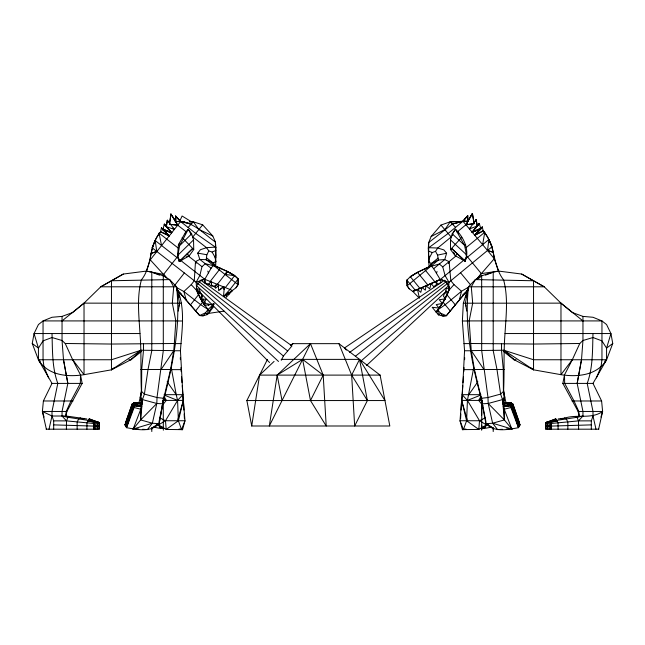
<?xml version="1.0" encoding="UTF-8"?>
<svg xmlns="http://www.w3.org/2000/svg" width="645" height="645" viewBox="0 0 645 645"><rect width="100%" height="100%" fill="white"/><g stroke="black" fill="none" stroke-linecap="round" stroke-linejoin="round"><path stroke-width="0.97" d="M46.367 429.191L42.393 411.454L43.392 400.98L52.003 383.404L38.426 359.749L32.25 343.487L34.056 333.546L38.426 324.556L43.046 320.92L52.003 317.276L62.041 316.397L72.692 312.527L84.027 303.142L100.781 286.799L123.316 274.052L146.334 271.085L151.793 272.142L163.298 275.778L169.635 279.591L176.537 286.799C181.164 326.177 172.586 365.288 162.927 403.206L159.097 423.741C150.446 432.593 137.361 429.618 126.525 427.691L134.515 403.069L126.033 426.788L134.668 404.633L142.077 402.504L134.515 403.069L134.668 404.633L138.28 406.358L142.303 403.73L140.844 397.957L141.594 391.539L141.715 369.48L143.464 350.63L143.464 343.487M427.949 284.905L425.998 285.767L425.337 290.161L421.951 287.533L420.806 292.322L417.509 289.476L419.444 298.28L412.865 291.508L409.253 288.839L407.14 285.783L406.89 280.123L410.357 276.681L417.549 272.287L429.014 266.772L428.288 248.107L428.707 242.552L452.306 224.073L462.844 221.364L467.714 215.688L467.673 221.3L472.398 213.487L474.075 223.718M215.817 257.718L215.374 241.972L212.794 235.981L202.675 224.823L193.379 221.807L189.485 221.767M139.03 402.488L141.594 391.539L141.384 390.515C140.497 371.504 141.561 352.509 139.989 333.546C138.949 315.728 136.659 297.353 141.4 279.898C152.704 265.748 148.511 245.414 160.541 231.894L161.427 227.83L169.175 235.901L160.541 231.894C154.268 239.738 150.93 249.8 150.261 259.838L166.845 278.084M139.989 333.546L34.056 333.546L38.426 348.123L38.426 359.749C47.786 375.471 67.612 377.269 84.027 374.672L111.456 369.827L111.456 280.76L169.635 279.591L173.707 286.799L172.32 303.142L175.835 320.912L174.327 343.487L173.747 350.63L170.586 369.48L163.733 398.288L159.097 423.741L152.373 423.217L133.168 429.03L140.634 419.927L140.771 409.236L142.464 399.586L144.391 394.095L148.019 369.48L151.793 350.63L151.793 272.142M228.145 292.411L227.725 294.08L236.038 287.726L238.061 284.606L238.158 278.946L234.619 275.6L227.314 271.4L215.704 266.192L213.019 262.902L206.448 257.766M66.379 429.191L66.524 420.887L67.935 417.291L69.628 416.493L86.825 418.952M462.022 400.408L464.561 350.759L462.376 320.992L463.344 303.198L467.569 289.557M215.704 266.192L215.938 247.511L215.374 241.972C203.111 233.458 191.605 219.614 175.101 221.678M236.038 287.726L238.069 284.614L238.174 278.954L234.619 275.6L227.411 271.456L217.333 284.356L214.729 286.848L211.415 285.461L211.334 281.93L211.657 285.284L214.729 286.848L215.97 284.695M485.943 421.741L481.057 397.497C470.971 361.603 464.432 324.145 468.464 286.799L475.365 279.591L481.702 275.778L493.207 272.142L498.666 271.085L521.684 274.052L544.219 286.799L560.973 303.142L572.309 312.527L582.959 316.397L592.997 317.276L601.954 320.92L606.574 324.556L610.944 333.546L612.75 343.487L606.574 359.749L592.997 383.404L601.608 400.98L602.607 411.454L598.633 429.191M32.25 343.487L38.426 348.123L43.046 340.874L52.003 337.52L62.041 340.504L65.234 343.487L72.692 359.749L80.52 374.93L80.327 383.404L70.982 400.98L66.201 411.462L65.79 416.017L67.935 417.291L88.083 420.355M485.717 422.943L485.903 423.741C494.554 432.593 507.639 429.618 518.475 427.691L510.485 403.069L518.967 426.788L510.332 404.633L502.923 402.504L510.485 403.069L510.332 404.633L506.72 406.358L502.697 403.73L504.156 397.957L503.616 390.515C504.503 371.504 503.439 352.509 505.011 333.546C506.051 315.728 508.341 297.353 503.6 279.898C492.208 265.418 495.803 244.632 483.258 231.047L482.267 227.016L474.736 235.28L483.258 231.047C488.136 237.037 491.958 244.592 493.231 252.316L487.531 250.486L462.965 221.259L452.306 224.073L450.17 221.824L440.962 225.081L431.142 236.497L428.707 242.552L428.675 258.314L429.352 257.758M142.577 429.28L147.423 429.602L152.373 423.217L156.824 403.472L157.009 397.538L163.298 350.63L163.298 275.778L163.33 276.6M473.712 367.755L467.423 400.408L466.617 420.742L463.416 429.602L462.441 429.651L460.014 420.742L462.779 385.662M142.4 401.238L142.464 399.586L140.287 397.062L141.384 390.515M448.976 282.268L448.638 290.605L453.967 284.59L450.815 280.752L449.097 261.644L444.719 259.596L438.358 260.048L431.61 263.418L428.852 266.909L439.342 264.031L442.744 266.877L445.082 275.608L448.976 282.268L440.261 279.583L412.865 291.508L414.904 289.831L415.388 290.403L406.89 280.123M460.57 418.807L460.853 413.961M461.078 410.091L461.635 400.408L482.291 400.408M191.226 284.647L196.709 290.524L196.161 282.204L199.877 275.439L201.982 266.651L205.303 263.716L215.865 266.32L213.019 262.902L206.19 259.709L199.821 259.427L195.499 261.588L194.274 280.728L191.226 284.647L183.865 291.516L186.22 300.127L199.636 315.534L203.223 315.784L207.545 314.518L213.6 306.762L211.641 307.036M464.078 367.65L463.811 371.641M464.585 359.7L464.706 357.717M156.687 424.483L158.557 424.862L166.2 429.441L182.559 429.651L184.986 420.742L182.882 394.675L180.439 350.759C181.874 330.393 185.558 309.011 177.431 289.557M462.997 382.662L463.441 376.648M558.07 429.191L558.07 423.064L557.272 421.016L550.975 422.217L550.564 423.031L551.523 423.443L578.476 420.887L582.959 416.017L582.959 411.462L577.162 383.404L581.5 359.749L582.959 340.504L582.959 316.397M480.775 394.675L462.118 394.675L467.423 400.408L479.517 420.742L478.8 429.441L463.416 429.602L460.014 420.742L479.517 420.742L485.596 417.646M512.066 429.264L512.122 428.627L506.301 429.014M152.373 423.217L140.634 419.927L142.464 399.586L156.824 403.472L162.75 403.826L162.927 403.206M226.855 293.499L226.097 297.434L232.498 290.492L223.476 296.563L224.323 287.186M510.945 403.77L512.848 403.923L519.056 421.443L519.951 424.99L518.475 427.691L510.88 407.519L511.025 405.955L503.213 406.681M504.406 404.278L505.325 406.052L512.702 405.479L512.848 403.923L519.951 424.99L511.316 402.835L519.459 425.894L511.171 404.391L511.316 402.835L506.712 403.181M200.2 297.877L200.845 298.982L202.949 299.49L205.449 302.626L204.409 304.561L200.45 298.312L205.013 305.375L213.898 303.98L208.085 309.503L207.569 314.542L205.433 312.865L199.636 315.534L177.351 290.057M159.831 427.587L158.557 424.862L158.767 423.064M476.268 279.64L481.339 273.625L498.666 271.085L494.272 258.709L487.531 250.486L488.854 239.529L440.261 279.583L433.674 268.707L431.32 265.853L431.61 263.418L438.052 258.113M504.051 402.496L504.713 397.062L503.616 390.515M202.675 224.823L192.815 236.981L206.505 247.672L208.795 250.913L206.852 254.743L206.19 259.709L238.061 284.606M169.53 224.323L170.941 214.051L175.867 221.735L175.682 216.131L175.779 221.67L177.722 225.186L186.026 231.676M169.474 224.21L170.901 214.019L175.779 221.67L180.576 221.582L195.645 233.353L215.938 247.511M160.557 231.523L169.175 235.901L161.427 227.83L162.879 229.846L171.691 232.748L166.337 226.75L167.345 220.259L168.2 221.84M577.162 383.404L581.5 359.749M166.337 226.75L167.297 220.227L174.384 229.378L166.337 226.75L164.298 224.154L162.879 229.846L171.691 232.748L164.298 224.154L166.418 226.685M290.355 345.228L292.903 343.656L338.931 343.656L380.107 375.108L389.822 425.998L251.727 425.998L259.588 375.108L274.069 361.434M429.014 266.772L431.61 263.418L428.748 262.378L429.489 257.75L432.231 252.558L435.528 251.324L437.729 248.027L451.129 236.973L440.962 225.081M179.06 306.101L179.56 303.142L176.537 286.799L100.781 286.799L123.316 274.052M178.27 311.108L179.616 303.198M160.879 426.458L160.532 428.433L153.268 427.111M482.629 244.657L484.782 232.224L466.069 247.656M466.73 311.108L465.384 303.198L468.464 286.799L544.219 286.799L521.684 274.052M556.917 420.355L577.065 417.291L579.21 416.017L578.105 411.462L562.843 383.404L564.48 374.93L572.309 359.749L579.766 343.487L582.959 340.504L592.997 337.52L601.954 340.874L606.574 348.123L606.574 359.749L604.841 362.111M141.166 407.132L141.529 405.278M62.041 316.397L62.041 340.504L63.5 359.749L67.838 383.404L62.041 411.462L62.041 416.017L66.524 420.887L93.477 423.443L94.436 423.031L94.025 422.217L87.728 421.016L86.93 423.064L86.93 429.191M159.057 421.741L163.943 397.497M466.158 257.355L465.295 261.193L455.233 255.751L450.549 249.575L450.476 239.908L452.226 233.804L455.451 229.152C462.126 235.868 467.246 244.737 466.803 254.477L465.295 261.193L462.086 259.266M49.004 429.191L52.003 416.017L52.003 411.462L57.8 383.404C51.963 367.489 52.559 350.235 52.003 333.546M465.859 297.418L466.561 294.531M44.062 417.057L42.393 411.454L52.003 416.017L65.79 416.017L66.895 411.462L82.157 383.404L80.52 374.93M444.937 298.933L439.245 299.723L442.325 303.456L436.214 304.617L439.06 308.068L432.182 307.278L438.439 314.873L442.793 316.026L446.372 315.679L459.385 299.933L461.506 291.258L468.77 287.057M141.787 406.681L133.975 405.955L134.12 407.519L126.525 427.691L125.049 424.99L125.944 421.443L132.152 403.923L134.055 403.77M452.29 235.748L452.935 233.216L452.226 233.804L464.553 245.342L466.48 254.743L450.476 239.908M177.786 419.75L183.365 400.408L162.709 400.408M448.557 263.507L449.097 261.644M185.26 233.692L185.8 231.837L188.292 229.265L191.638 233.837L193.548 239.892L193.734 249.55L189.203 255.855L179.294 261.556L178.326 257.742M600.938 417.057L602.607 411.454L578.105 411.462M428.288 248.107L428.796 247.696L437.729 248.027L443.873 249.905L446.622 253.235L444.719 259.596L433.674 268.707M436.472 273.327L437.044 271.464M125.049 424.99L132.152 403.923L132.298 405.479L125.049 424.99L133.684 402.835L138.288 403.181M150.293 259.572L146.334 271.085L163.572 274.407L178.552 255.307M591.304 429.191L591.304 420.863L592.997 416.017L592.997 411.462L587.2 383.404C593.037 367.489 592.441 350.235 592.997 333.546M125.541 425.894L133.684 402.835L133.829 404.391L125.541 425.894L134.515 403.069L133.829 404.391M140.763 406.237L141.416 404.375M486.233 423.064L486.443 424.862L485.169 427.587M210.705 281.672L208.682 284.26L205.046 283.01L204.796 279.285L211.1 268.239L213.382 265.329L213.019 262.902L215.857 261.781L214.995 257.178L215.793 254.928M140.529 406.358L141.207 404.504M449.372 288.976C446.663 297.563 441.462 304.956 436.181 312.14L443.171 302.255L449.38 288.871M178.681 429.248L181.584 429.602L184.986 420.742L165.483 420.742L159.404 417.646M133.168 429.03L140.779 409.22M596.391 377.93L601.035 366.707L601.954 359.749L601.954 320.92L467.149 320.912M436.157 312.156L443.075 302.336L447.017 294.878L448.025 292.483L445.534 290.992L446.404 288.476L448.888 288.194M152.123 247.793L155.235 240.561L204.796 279.285L232.498 290.492L227.725 294.08L228.685 293.636M80.738 418.444L80.335 418.113L78.642 418.936L77.142 422.217L77.142 429.191M251.727 425.998L246.866 400.553L267.457 359.378M310.479 343.656L269.312 425.998L277.173 375.108L310.479 343.656L323.201 375.108L326.209 425.998L310.479 400.553L302.618 359.378L277.173 375.108L282.034 400.553M310.479 400.553L323.201 375.108L302.618 359.378M281.131 359.378L359.515 359.378L367.384 400.553L354.661 425.998L351.654 375.108L338.931 343.656M281.276 360.281L283.413 356.04L291.983 345.913L200.708 280.148L196.709 285.783L278.527 361.466M476.204 219.566L469.358 228.894L477.332 226.064L479.3 223.412L477.268 226.113L476.155 219.598L475.357 221.243L476.155 219.598L477.332 226.064L472.14 232.2L480.872 229.064L479.3 223.412L472.14 232.2L480.872 229.064M185.8 231.837L178.431 244.753L177.609 254.88L179.294 261.556L182.446 259.54M140.594 404.278L139.675 406.052L132.298 405.479L133.684 402.835M482.936 405.713L478.735 400.408L480.912 396.312M472.438 213.455L465.908 224.791L474.14 223.662L472.438 213.455L465.908 224.791L474.131 223.597M158.557 424.862L165.483 420.742L177.577 400.408L182.882 394.675L182.221 385.662M453.443 232.402L455.451 229.152L464.553 245.342L465.722 244.374M209.303 311.14L213.898 303.98L211.189 304.779M482.267 227.016L474.736 235.28L483.234 230.676M161.097 369.48L173.747 350.63M467.714 215.712L462.844 221.364L450.17 221.824L444.986 229.523L431.142 236.497M468.77 394.675L477.864 381.759M227.314 271.4L225.065 274.456L234.643 275.625L225.323 287.589M225.161 274.528L227.403 271.472L234.659 275.641M572.309 359.749L560.973 374.672L533.544 369.827L514.178 359.749L503.93 350.235L470.6 350.63M150.261 259.838L180.576 221.582L175.617 216.083M211.1 268.239L199.821 259.427L197.749 253.114L200.41 249.712L206.505 247.672L215.43 247.108M174.642 285.396L184.349 272.972M182.269 295.676L182.922 295.281M196.636 290.347L198.45 294.749L190.42 304.956M210.181 281.462L220.429 268.352L227.403 271.472M200.337 298.232L202.046 296.039L200.869 293.12L197.37 292.387L202.482 302.029L205.11 305.545M200.845 298.982L202.53 296.821L201.353 293.902L197.822 293.233L200.192 291.725L199.265 289.234L196.588 288.621M208.4 305.617L209.496 304.206L203.36 303.206L206.344 299.393L200.635 298.756M238.174 278.954L229.967 289.468L223.476 296.563M176.496 287.509L183.865 291.516L200.619 304.609L208.085 309.503L203.223 315.784L199.636 315.526M162.064 405.713L166.265 400.408L164.088 396.312M195.62 310.922L202.578 302.102L198.45 294.749M545.888 429.191L545.888 423.031L546.549 422.217L554.12 419.976M480.533 228.443L472.14 232.2L479.348 223.38M459.385 299.933L468.754 288.605M453.967 284.59L461.506 291.258L445.098 304.787L437.762 309.874L442.793 316.026L446.372 315.687L467.98 289.637M477.727 277.89L481.122 273.803M555.063 419.693L555.788 418.871L557.272 421.016L549.024 422.217L548.032 423.031L548.032 429.191M188.114 227.467L193.379 221.807L198.765 229.362L212.794 235.981M455.894 255.049L457.168 253.638M132.16 358.281L130.822 359.749L111.456 369.827L113.834 367.997M482.315 226.975L474.736 235.28L480.186 229.757M470.56 227.588L469.358 228.894L470.753 227.75M179.729 243.375L178.431 244.753L179.616 245.689L177.939 255.138L193.548 239.892M140.634 419.927L156.824 403.472M550.975 425.7L550.564 426.111L591.304 424.878M212.463 305.383L213.898 303.98L212.124 304.932L213.898 303.98M465.384 303.198L465.94 306.101M290.726 345.704L292.903 343.656M605.147 361.087L606.574 359.749L533.544 359.749L503.93 350.235L533.544 369.827L533.544 280.76L532.681 280.446M366.545 365.481L446.614 290.935M598.842 429.191L545.775 429.191L545.775 423.031L546.67 422.217L555.788 418.871L545.888 423.031M501.536 343.487L501.536 350.63L503.285 369.48L503.406 391.539L500.609 394.095L487.991 397.538L481.267 398.288L474.414 369.48L471.253 350.63L469.165 320.912L472.68 303.142L471.293 286.799L475.365 279.591L533.544 280.76M218.47 285.743L215.575 288.275L214.801 285.63M361.079 360.934L448.412 285.937M605.091 360.99L606.574 359.749C597.214 375.471 577.388 377.269 560.973 374.672L560.973 303.142L463.344 303.198M457.047 232.103L467.367 223.597M428.748 262.378L429.449 261.789M461.78 237.271L450.549 249.575L451.194 249.043M409.253 288.839L407.148 285.775L438.358 260.048L437.568 255.106L435.528 251.324M455.233 255.751L455.668 255.396M442.744 266.877L456.096 255.88M449.315 287.356L447.316 283.631L492.127 246.696L488.797 239.577M444.518 299.731L445.582 298.845M443.171 302.255L450.266 310.971M465.658 292.435L462.755 294.829L463.215 295.378M564.262 418.444L564.665 418.113C577.219 413.985 591.368 419.5 602.607 411.454M219.993 289.468L223.291 286.767L224.662 287.299M159.162 233.192L160.589 232.031M62.041 320.912L84.027 303.142L181.656 303.198M355.459 356.201L447.275 283.671L444.421 280.301L344.535 347.937L346.373 350.106M130.798 359.894L141.69 351.315M612.75 343.487L606.574 348.123L610.944 333.546L505.011 333.546M223.694 286.928L218.663 290.693L218.236 284.719M428.796 247.696L448.202 233.425L462.965 221.259L467.778 215.632L467.762 221.227L462.965 221.259L468.439 221.219M349.63 352.412L445.848 281.986M151.704 428.312L157.791 424.031M111.456 369.827L141.07 350.235L174.4 350.63M186.397 257.024L188.767 255.509L189.203 255.855M197.37 292.387L199.007 291.346M488.313 424.483L486.443 424.862L478.8 429.441L466.617 420.742L461.635 400.408L467.214 419.75M478.735 400.408L481.283 398.973M545.775 423.031L556.571 419.693L549.024 422.217M548.032 423.031L549.653 422.217L549.653 429.191M78.642 418.936L80.335 418.113M478.066 278.309L479.872 277.455M478.082 278.301L479.88 277.455M431.32 265.853L417.46 272.359L410.317 276.721L417.452 272.351L427.861 284.985L435.069 281.792M472.14 232.2L480.59 228.394M427.538 267.594L424.354 269.062L434.932 281.905L440.43 279.446L442.793 279.978M208.795 250.913L212.116 252.058L215.881 250.413M412.865 291.508L440.43 279.446L440.849 282.317L438.237 284.469L435.778 281.486L436.576 284.429L433.771 286.735L431.126 283.518L429.723 288.847L425.998 285.759M163.209 427.28L160.532 428.433L164.467 428.441M481.67 275.794L481.702 350.63L487.991 397.538L488.176 403.472L492.627 423.217L511.832 429.03L504.366 419.927L492.627 423.217L485.903 423.741L482.089 403.125M467.423 400.408L480.88 395.038M485.483 275.133L492.345 272.48M111.456 280.76L112.319 280.446M156.783 251.437L151.132 253.412L156.783 251.437L155.171 240.512M196.161 282.204L204.796 279.285M481.057 397.497L482.25 403.826L488.176 403.472L502.536 399.586L504.713 397.062L503.406 391.539M481.702 398.175L481.267 398.288L482.25 403.826M485.903 423.741L486.33 423.628M545.775 426.111L547.339 425.7M488.176 403.472L504.366 419.927L504.229 409.236L510.88 407.519M201.49 279.946L204.626 279.156L204.28 282.034L206.948 284.123M548.032 426.111L551.556 425.49M448.025 292.483L444.55 293.306L443.446 296.257L445.219 298.401M132.298 405.479L135.216 404.786M67.757 416.928L69.628 416.493L65.79 416.017M577.243 416.928L575.372 416.493L577.065 417.291L582.959 416.017M437.568 255.106L446.622 253.235M491.732 427.111L484.468 428.433L480.533 428.441M465.174 429.199L462.441 429.651L465.408 429.272M206.497 313.704L224.105 311.124M561.037 418.879L563.029 418.613M558.175 418.952L564.665 418.113L566.358 418.936L567.858 422.217L567.858 429.191M463.416 429.602L466.319 429.248M134.668 404.633L142.303 403.73L140.287 397.062L140.949 402.496M481.468 427.514L485.387 427.2M502.423 429.28L497.577 429.602L492.627 423.217M462.844 221.364L450.17 221.824M577.065 417.291L578.476 420.887L591.304 420.863M177.851 320.912L43.046 320.92L43.046 359.749L43.965 366.707L48.609 377.93M177.593 320.992L182.624 320.992M462.376 320.992L467.407 320.992M65.234 343.487L111.456 344.043L175.44 343.487M469.56 343.487L533.544 344.043L579.766 343.487M175.109 343.6L181.068 343.6M463.932 343.6L469.891 343.6M173.392 350.759L180.439 350.759M464.561 350.759L471.608 350.759M128.944 359.749L130.822 359.749L141.07 350.235L111.456 359.749L38.426 359.749L40.159 362.111M516.056 359.749L514.178 359.749L512.84 358.281M140.836 369.48L171.038 369.48M473.962 369.48L504.164 369.48M171.288 367.755L171.61 369.641L181.495 369.641M463.505 369.641L473.39 369.641M259.588 375.108L380.107 375.108M52.003 383.404L82.157 383.404M562.843 383.404L592.997 383.404M164.225 394.675L182.882 394.675L182.978 400.408M246.866 400.553L384.96 400.553L359.515 359.378L351.654 375.108L367.384 400.553M43.392 400.98L73.038 400.98M571.962 400.98L601.608 400.98M66.895 411.462L42.393 411.454M96.968 429.191L96.968 423.031L95.976 422.217L87.728 421.016L89.212 418.871L98.33 422.217L99.225 423.031L99.225 429.191L46.158 429.191M99.112 429.191L99.112 423.031L98.451 422.217L88.43 419.693L95.976 422.217M546.549 422.217L547.339 422.217L547.339 429.191M52.003 416.017L53.696 420.863L66.524 420.887M189.461 221.783L193.379 221.807M53.696 424.878L94.436 426.111L94.025 425.7M138.699 429.014L132.878 428.627L132.935 429.264M159.613 427.2L163.532 427.514M93.444 425.49L96.968 426.111M177.722 225.186L170.385 224.371L177.722 225.186L170.901 214.019M510.332 404.633L502.697 403.73L504.713 397.062L505.97 402.488M179.592 429.272L182.559 429.651L179.826 429.199M81.971 418.613L83.963 418.879M188.195 222.839L179.584 221.437L182.092 215.994L191.436 221.783M197.749 253.114L206.852 254.743M62.041 416.017L67.935 417.291M182.632 222.122L191.307 224.105M509.784 404.786L512.702 405.479M134.12 407.519L140.771 409.236M97.661 425.7L99.225 426.111M163.298 398.175L163.733 398.288L157.009 397.538L144.391 394.095L141.594 391.539M158.67 423.628L159.097 423.741M90.88 419.976L98.451 422.217M487.531 250.486L493.207 252.243L494.272 258.709L481.339 273.625L465.867 254.92M152.655 272.48L159.517 275.133M164.12 395.038L177.577 400.408L178.383 420.742L181.584 429.602M428.425 251.01L432.231 252.558M228.403 293.693L229.209 294.015M217.204 266.974L220.429 268.352L213.382 265.329M171.691 232.748L163.201 229.217L171.691 232.748L164.257 224.121M446.372 315.687L440.511 313.172L438.415 314.897L437.762 309.874M481.791 427.28L484.468 428.433L484.121 426.458M564.665 418.113L566.358 418.936M96.968 423.031L95.347 422.217L95.347 429.191M99.225 423.031L97.661 422.217L97.661 429.191M163.717 398.973L166.265 400.408M479.517 420.742L486.443 424.862M99.112 423.031L89.212 418.871L89.937 419.693M487.209 424.031L493.296 428.312M482.492 230.628L484.677 232.313M531.166 367.997L533.544 369.827M503.31 351.315L514.202 359.894M190.912 233.264L191.638 233.837L179.616 245.689L188.292 229.265L191.388 234.941M172.965 228.266L174.384 229.378L173.15 228.096M215.14 261.217L215.857 261.781M182.172 237.545L193.734 249.55L193.073 249.035M178.165 248.043L159.049 233.111L161.532 245.487M188.348 256L201.982 266.651M208.609 284.026L211.471 286.267M199.273 281.833L287.694 350.977M152.091 247.769L197.846 283.518L283.413 356.04M196.29 289.782L202.482 302.029L209.754 311.745L208.085 309.503M179.745 292.798L181.229 293.959M560.973 303.142L582.959 320.912M39.909 360.99L38.426 359.749L39.853 361.087M162.605 229.556L169.175 235.901L161.387 227.798M452.306 224.073L455.588 227.346M196.282 288.75L269.546 362.522M187.219 253.791L188.534 255.17M444.373 280.333L447.316 283.631M410.333 276.705L419.959 288.42M163.798 274.577L166.136 277.245M176.553 289.049L186.22 300.127M455.306 304.867L447.017 294.878M460.538 272.738L470.568 284.897M72.692 359.749L84.027 374.672L84.027 303.142M202.482 302.029L205.062 305.464M203.538 303.424L205.183 305.625M453.427 252.219L454.548 253.808M167.136 381.759L176.23 394.675L177.577 400.408M471.253 350.63L483.903 369.48M201.159 299.474L204.409 304.561M212.116 252.058L214.995 257.178M167.297 220.227L168.192 221.888M511.171 404.391L510.485 403.069L519.459 425.894M447.275 283.671L449.17 287.444M504.221 409.22L511.832 429.03M511.316 402.835L519.951 424.99M428.635 255.525L429.489 257.75M503.793 404.504L504.471 406.358M503.584 404.375L504.237 406.237M207.803 271.085L208.424 272.932M458.015 231.66L458.595 233.49M195.499 261.588L196.08 263.434M223.315 286.775L224.073 289.613M178.439 294.531L179.141 297.418M592.997 416.017L595.996 429.191M63.5 359.749L67.838 383.404M503.471 405.278L503.834 407.132M171.61 369.641L176.23 394.675M504.229 409.236L502.536 399.586L500.609 394.095L496.981 369.48L493.207 350.63L493.207 272.142M579.21 416.017L578.799 411.462L574.018 400.98L564.673 383.404L564.48 374.93M504.366 419.927L502.536 399.586L502.6 401.238M204.731 279.229L205.046 283.01M165.483 420.742L166.2 429.441L178.383 420.742L183.365 400.408L183.922 410.091M181.189 371.641L180.923 367.65M181.559 376.648L182.003 382.662M180.294 357.717L180.415 359.7M184.148 413.961L184.43 418.807M406.906 280.115L407.14 285.783M578.476 420.887L578.621 429.191M551.523 429.191L551.523 423.443L550.975 422.217L550.975 429.191M550.564 423.031L550.564 429.191M493.344 427.611L493.344 429.618M493.199 428.562L493.199 431.545M481.75 398.546L481.75 429.618M481.67 400.021L481.67 415.106M481.67 425.16L481.67 430.183M468.464 286.799L468.464 289.686M176.537 286.799L176.537 289.686M163.249 398.546L163.33 430.183M151.801 428.562L151.801 431.545M151.656 427.611L151.656 429.618M94.436 423.031L94.436 429.191M94.025 429.191L94.025 422.217L93.477 423.443L93.477 429.191M53.696 420.863L53.696 429.191M192.67 248.454L179.294 261.556L192.67 248.454M451.581 248.446L465.295 261.193L451.581 248.446M184.607 221.719L182.656 221.695L184.591 221.727M218.558 284.824L217.244 284.284L218.558 284.824M180.076 220.985L175.682 216.156L180.076 220.985"/></g></svg>
